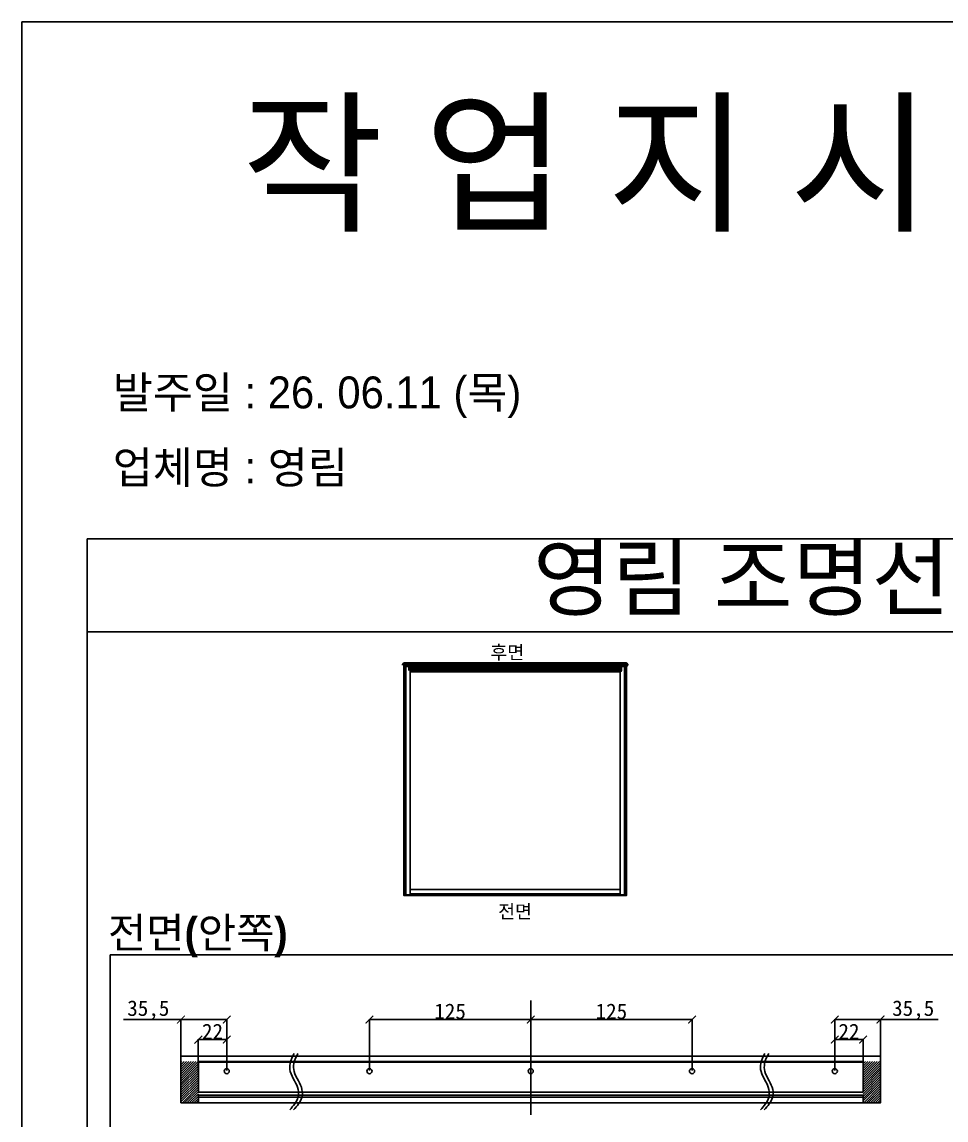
# Model space of a CAD drawing. Header units: millimetres. Extents: x -44117 to 256353, y -2095463 to 65325.
# Drawn here: x 97988 to 99778, y -1013272 to -1011145 of the extents above; entities that cross this region are included whole.
import ezdxf

# ---------------------------------------------------------------- set-up
doc = ezdxf.new("R2010")
doc.units = ezdxf.units.MM
doc.header["$LTSCALE"] = 10
doc.linetypes.add('CENTER', pattern=[50.8, 31.75, -6.35, 6.35, -6.35])
for name, color, linetype in [('! dim', 7, 'Continuous'), ('.', 8, 'Continuous'), ('02 Profile', 3, 'Continuous'), ('DEFAULT', 7, 'Continuous'), ('Steel', 3, 'Continuous'), ('TXT', 4, 'Continuous')]:
    doc.layers.add(name, color=color, linetype=linetype)
doc.layers.add('Layer1', color=7, linetype='Continuous', lineweight=70)
doc.dimstyles.new('ISO-25', dxfattribs={"dimtxt": 2.5, "dimasz": 2.5, "dimexe": 1, "dimexo": 1, "dimtad": 1, "dimtxsty": 'Standard', "dimblk": 'ARCHTICK', "dimcen": 2.5, "dimadec": 0, "dimazin": 0, "dimtfac": 1, "dimtmove": 0, "dimatfit": 3, "dimfxl": 0, "dimarcsym": 0})
pattern_1 = [(45, (83395.8062, -1025783.9028), (-2.24506403, 2.24506403), [])]

# ---------------------------------------------------------------- blocks, each defined once
blk = doc.blocks.new('_ArchTick')
at = {"color": 0, "linetype": 'ByBlock', "const_width": 0.15}
blk.add_lwpolyline([(-0.5, -0.5), (0.5, 0.5)], dxfattribs=at)
blk = doc.blocks.new('*D6935')
at = {"layer": '! dim', "color": 0, "lineweight": -2}
for p, q in [((99562.5, -1013176.4), (99562.5, -1013115.2)), ((99562.5, -1013116.2), (99617.5, -1013116.2)), ((99617.5, -1013176.4), (99617.5, -1013115.2))]:
    blk.add_line(p, q, dxfattribs=at)
at = {"layer": 'Defpoints', "color": 0}
for p in [(99617.5, -1013116.2), (99562.5, -1013177.4), (99617.5, -1013177.4)]:
    blk.add_point(p, dxfattribs=at)
at = {"layer": '! dim', "color": 0, "lineweight": -2, "xscale": 15, "yscale": 15, "zscale": 15, "rotation": 180}
blk.add_blockref('_ArchTick', (99562.5, -1013116.2), dxfattribs=at)
at = {"layer": '! dim', "color": 0, "lineweight": -2, "xscale": 15, "yscale": 15, "zscale": 15}
blk.add_blockref('_ArchTick', (99617.5, -1013116.2), dxfattribs=at)
at = {"layer": '! dim', "color": 0, "insert": (99590, -1013100.5), "char_height": 30, "attachment_point": 5}
blk.add_mtext('22', dxfattribs=at)
blk = doc.blocks.new('*D6936')
at = {"layer": '! dim', "color": 0, "lineweight": -2}
for p, q in [((99562.5, -1013176.4), (99562.5, -1013076.4)), ((99562.5, -1013077.4), (99651.2, -1013077.4)), ((99651.2, -1013176.4), (99651.2, -1013076.4)), ((99651.2, -1013077.4), (99762.5, -1013077.4))]:
    blk.add_line(p, q, dxfattribs=at)
at = {"layer": 'Defpoints', "color": 0}
for p in [(99651.2, -1013077.4), (99562.5, -1013177.4), (99651.2, -1013177.4)]:
    blk.add_point(p, dxfattribs=at)
at = {"layer": '! dim', "color": 0, "lineweight": -2, "xscale": 15, "yscale": 15, "zscale": 15, "rotation": 180}
blk.add_blockref('_ArchTick', (99562.5, -1013077.4), dxfattribs=at)
at = {"layer": '! dim', "color": 0, "lineweight": -2, "xscale": 15, "yscale": 15, "zscale": 15}
blk.add_blockref('_ArchTick', (99651.2, -1013077.4), dxfattribs=at)
at = {"layer": '! dim', "color": 0, "insert": (99714.4, -1013059.2), "char_height": 30, "attachment_point": 5}
blk.add_mtext('35,5', dxfattribs=at)
blk = doc.blocks.new('*D6937')
at = {"layer": '! dim', "color": 0, "lineweight": -2}
for p, q in [((98973.4, -1013176.4), (98973.4, -1013076.4)), ((99285.9, -1013077.4), (98973.4, -1013077.4)), ((99285.9, -1013176.4), (99285.9, -1013076.4))]:
    blk.add_line(p, q, dxfattribs=at)
at = {"layer": 'Defpoints', "color": 0}
for p in [(98973.4, -1013077.4), (98973.4, -1013177.4), (99285.9, -1013177.4)]:
    blk.add_point(p, dxfattribs=at)
at = {"layer": '! dim', "color": 0, "lineweight": -2, "xscale": 15, "yscale": 15, "zscale": 15, "rotation": 180}
blk.add_blockref('_ArchTick', (98973.4, -1013077.4), dxfattribs=at)
at = {"layer": '! dim', "color": 0, "lineweight": -2, "xscale": 15, "yscale": 15, "zscale": 15}
blk.add_blockref('_ArchTick', (99285.9, -1013077.4), dxfattribs=at)
at = {"layer": '! dim', "color": 0, "insert": (99129.7, -1013061.7), "char_height": 30, "attachment_point": 5}
blk.add_mtext('125', dxfattribs=at)
blk = doc.blocks.new('*D6938')
at = {"layer": '! dim', "color": 0, "lineweight": -2}
for p, q in [((98329.4, -1013176.4), (98329.4, -1013115.2)), ((98384.4, -1013116.2), (98329.4, -1013116.2)), ((98384.4, -1013176.4), (98384.4, -1013115.2))]:
    blk.add_line(p, q, dxfattribs=at)
at = {"layer": 'Defpoints', "color": 0}
for p in [(98329.4, -1013116.2), (98329.4, -1013177.4), (98384.4, -1013177.4)]:
    blk.add_point(p, dxfattribs=at)
at = {"layer": '! dim', "color": 0, "lineweight": -2, "xscale": 15, "yscale": 15, "zscale": 15, "rotation": 180}
blk.add_blockref('_ArchTick', (98329.4, -1013116.2), dxfattribs=at)
at = {"layer": '! dim', "color": 0, "lineweight": -2, "xscale": 15, "yscale": 15, "zscale": 15}
blk.add_blockref('_ArchTick', (98384.4, -1013116.2), dxfattribs=at)
at = {"layer": '! dim', "color": 0, "insert": (98356.9, -1013100.5), "char_height": 30, "attachment_point": 5}
blk.add_mtext('22', dxfattribs=at)
blk = doc.blocks.new('*D6939')
at = {"layer": '! dim', "color": 0, "lineweight": -2}
for p, q in [((98295.7, -1013077.4), (98184.4, -1013077.4)), ((98295.7, -1013176.4), (98295.7, -1013076.4)), ((98384.4, -1013077.4), (98295.7, -1013077.4)), ((98384.4, -1013176.4), (98384.4, -1013076.4))]:
    blk.add_line(p, q, dxfattribs=at)
at = {"layer": 'Defpoints', "color": 0}
for p in [(98295.7, -1013077.4), (98295.7, -1013177.4), (98384.4, -1013177.4)]:
    blk.add_point(p, dxfattribs=at)
at = {"layer": '! dim', "color": 0, "lineweight": -2, "xscale": 15, "yscale": 15, "zscale": 15, "rotation": 180}
blk.add_blockref('_ArchTick', (98295.7, -1013077.4), dxfattribs=at)
at = {"layer": '! dim', "color": 0, "lineweight": -2, "xscale": 15, "yscale": 15, "zscale": 15}
blk.add_blockref('_ArchTick', (98384.4, -1013077.4), dxfattribs=at)
at = {"layer": '! dim', "color": 0, "insert": (98232.5, -1013059.2), "char_height": 30, "attachment_point": 5}
blk.add_mtext('35,5', dxfattribs=at)
blk = doc.blocks.new('*D6940')
at = {"layer": '! dim', "color": 0, "lineweight": -2}
for p, q in [((98660.9, -1013176.4), (98660.9, -1013076.4)), ((98660.9, -1013077.4), (98973.4, -1013077.4)), ((98973.4, -1013176.4), (98973.4, -1013076.4))]:
    blk.add_line(p, q, dxfattribs=at)
at = {"layer": 'Defpoints', "color": 0}
for p in [(98973.4, -1013077.4), (98660.9, -1013177.4), (98973.4, -1013177.4)]:
    blk.add_point(p, dxfattribs=at)
at = {"layer": '! dim', "color": 0, "lineweight": -2, "xscale": 15, "yscale": 15, "zscale": 15, "rotation": 180}
blk.add_blockref('_ArchTick', (98660.9, -1013077.4), dxfattribs=at)
at = {"layer": '! dim', "color": 0, "lineweight": -2, "xscale": 15, "yscale": 15, "zscale": 15}
blk.add_blockref('_ArchTick', (98973.4, -1013077.4), dxfattribs=at)
at = {"layer": '! dim', "color": 0, "insert": (98817.2, -1013061.7), "char_height": 30, "attachment_point": 5}
blk.add_mtext('125', dxfattribs=at)

msp = doc.modelspace()

# ---------------------------------------------------------------- hatches: boundary and pattern name
at = {"layer": '.'}
h = msp.add_hatch(dxfattribs=at)
h.set_pattern_fill('ANSI31', color=1)
h.set_pattern_definition(pattern_1)
h.paths.add_polyline_path([(98329.41203, -1013158.61292), (98295.66203, -1013158.61292), (98295.66203, -1013238.61329), (98302.33203, -1013238.61329), (98309.04203, -1013238.61329), (98315.79203, -1013238.61329), (98322.58203, -1013238.61329), (98329.41203, -1013238.61329)])
h = msp.add_hatch(dxfattribs=at)
h.set_pattern_fill('ANSI31', color=1)
h.set_pattern_definition(pattern_1)
h.paths.add_polyline_path([(99617.48517, -1013158.61292), (99651.23517, -1013158.61292), (99651.23517, -1013238.61329), (99644.56517, -1013238.61329), (99637.85517, -1013238.61329), (99631.10517, -1013238.61329), (99624.31517, -1013238.61329), (99617.48517, -1013238.61329)])

# ---------------------------------------------------------------- linework, layer by layer
for p, q in [((100890.36579, -1012145.95925), (98113.88911, -1012145.95925)), ((100890.36579, -1012326.24995), (98113.88911, -1012326.24995))]:
    msp.add_line(p, q)
msp.add_lwpolyline([(97987.68562, -1015428.74679), (101016.56928, -1015428.74679), (101016.56928, -1011145.03991), (97987.68562, -1011145.03991)], close=True)
msp.add_lwpolyline([(98113.88911, -1012145.95925), (98113.88911, -1015302.5433), (100890.36579, -1015302.5433), (100890.36579, -1012145.95925)])
at = {"color": 1, "elevation": -0.0648}
msp.add_lwpolyline([(98158.65364, -1012952.26012), (99826.08533, -1012952.26012), (99826.08533, -1013538.199), (98158.65364, -1013538.199)], close=True, dxfattribs=at)
at = {"lineweight": -3}
for points in [[(99617.48517, -1013238.61329), (99624.31517, -1013238.61329), (99631.10517, -1013238.61329), (99637.85517, -1013238.61329), (99644.56517, -1013238.61329), (99651.23517, -1013238.61329), (99651.23517, -1013238.61298), (99651.23517, -1013238.61204), (99651.23517, -1013238.61047), (99651.23517, -1013238.60823), (99651.23517, -1013238.60532), (99651.23517, -1013238.60172), (99651.23517, -1013238.59743), (99651.23517, -1013238.59242), (99651.23517, -1013238.58668), (99651.23517, -1013238.58021), (99651.23517, -1013238.573), (99651.23517, -1013238.56504), (99651.23517, -1013238.55631), (99651.23517, -1013238.54682), (99651.23517, -1013238.53656), (99651.23517, -1013238.52552), (99651.23517, -1013238.51371), (99651.23517, -1013238.50113), (99651.23517, -1013238.48777), (99651.23517, -1013238.47364), (99651.23517, -1013238.45875), (99651.23517, -1013238.44309), (99651.23517, -1013238.42668), (99651.23517, -1013238.40953), (99651.23517, -1013238.39165), (99651.23517, -1013238.37304), (99651.23517, -1013238.35373), (99651.23517, -1013238.33373), (99651.23517, -1013238.31305), (99651.23517, -1013238.29172), (99651.23517, -1013238.26975), (99651.23517, -1013238.24717), (99651.23517, -1013238.224), (99651.23517, -1013238.20025), (99651.23517, -1013238.17596), (99651.23517, -1013238.15116), (99651.23517, -1013238.12586), (99651.23517, -1013238.1001), (99651.23517, -1013238.0739), (99651.23517, -1013238.0473), (99651.23517, -1013238.02032), (99651.23517, -1013237.99299), (99651.23517, -1013237.96534), (99651.23517, -1013237.9374), (99651.23517, -1013237.90921), (99651.23517, -1013237.8808), (99651.23517, -1013237.8234), (99651.23517, -1013237.76547), (99651.23517, -1013237.70723), (99651.23517, -1013237.59074), (99651.23517, -1013237.53291), (99651.23517, -1013237.4756), (99651.23517, -1013237.41901), (99651.23517, -1013237.39103), (99651.23517, -1013237.36329), (99651.23517, -1013219.86329), (99651.23517, -1013202.36329), (99651.23517, -1013184.86329), (99651.23517, -1013167.36329), (99651.23517, -1013149.86329), (99651.23517, -1013149.83554), (99651.23517, -1013149.80756), (99651.23517, -1013149.75097), (99651.23517, -1013149.69367), (99651.23517, -1013149.63583), (99651.23517, -1013149.51934), (99651.23517, -1013149.4611), (99651.23517, -1013149.40317), (99651.23517, -1013149.34578), (99651.23517, -1013149.31736), (99651.23517, -1013149.28917), (99651.23517, -1013149.26123), (99651.23517, -1013149.23359), (99651.23517, -1013149.20626), (99651.23517, -1013149.17927), (99651.23517, -1013149.15267), (99651.23517, -1013149.12647), (99651.23517, -1013149.10071), (99651.23517, -1013149.07541), (99651.23517, -1013149.05061), (99651.23517, -1013149.02632), (99651.23517, -1013149.00258), (99651.23517, -1013148.9794), (99651.23517, -1013148.95682), (99651.23517, -1013148.93485), (99651.23517, -1013148.91352), (99651.23517, -1013148.89284), (99651.23517, -1013148.87284), (99651.23517, -1013148.85353), (99651.23517, -1013148.83493), (99651.23517, -1013148.81704), (99651.23517, -1013148.79989), (99651.23517, -1013148.78348), (99651.23517, -1013148.76783), (99651.23517, -1013148.75293), (99651.23517, -1013148.7388), (99651.23517, -1013148.72544), (99651.23517, -1013148.71286), (99651.23517, -1013148.70105), (99651.23517, -1013148.69002), (99651.23517, -1013148.67976), (99651.23517, -1013148.67026), (99651.23517, -1013148.66154), (99651.23517, -1013148.65357), (99651.23517, -1013148.64636), (99651.23517, -1013148.63989), (99651.23517, -1013148.63415), (99651.23517, -1013148.62915), (99651.23517, -1013148.62485), (99651.23517, -1013148.62125), (99651.23517, -1013148.61834), (99651.23517, -1013148.61611), (99651.23517, -1013148.61453), (99651.23517, -1013148.61359), (99651.23517, -1013148.61329), (99644.56517, -1013148.61329), (99637.85517, -1013148.61329), (99631.10517, -1013148.61329), (99624.31517, -1013148.61329), (99617.48517, -1013148.61329), (99591.07559, -1013148.61329), (99564.626, -1013148.61329), (99538.13642, -1013148.61329), (99511.60683, -1013148.61329), (98973.4486, -1013148.61329), (98435.29037, -1013148.61329), (98408.76079, -1013148.61329), (98382.2712, -1013148.61329), (98355.82162, -1013148.61329), (98329.41203, -1013148.61329), (98322.58203, -1013148.61329), (98315.79203, -1013148.61329), (98309.04203, -1013148.61329), (98302.33203, -1013148.61329), (98295.66203, -1013148.61329), (98295.66203, -1013148.61359), (98295.66203, -1013148.61453), (98295.66203, -1013148.61611), (98295.66203, -1013148.61834), (98295.66203, -1013148.62125), (98295.66203, -1013148.62485), (98295.66203, -1013148.62915), (98295.66203, -1013148.63415), (98295.66203, -1013148.63989), (98295.66203, -1013148.64636), (98295.66203, -1013148.65357), (98295.66203, -1013148.66154), (98295.66203, -1013148.67026), (98295.66203, -1013148.67976), (98295.66203, -1013148.69002), (98295.66203, -1013148.70105), (98295.66203, -1013148.71286), (98295.66203, -1013148.72544), (98295.66203, -1013148.7388), (98295.66203, -1013148.75293), (98295.66203, -1013148.76783), (98295.66203, -1013148.78348), (98295.66203, -1013148.79989), (98295.66203, -1013148.81704), (98295.66203, -1013148.83493), (98295.66203, -1013148.85353), (98295.66203, -1013148.87284), (98295.66203, -1013148.89284), (98295.66203, -1013148.91352), (98295.66203, -1013148.93485), (98295.66203, -1013148.95682), (98295.66203, -1013148.9794), (98295.66203, -1013149.00258), (98295.66203, -1013149.02632), (98295.66203, -1013149.05061), (98295.66203, -1013149.07541), (98295.66203, -1013149.10071), (98295.66203, -1013149.12647), (98295.66203, -1013149.15267), (98295.66203, -1013149.17927), (98295.66203, -1013149.20626), (98295.66203, -1013149.23359), (98295.66203, -1013149.26123), (98295.66203, -1013149.28917), (98295.66203, -1013149.31736), (98295.66203, -1013149.34578), (98295.66203, -1013149.40317), (98295.66203, -1013149.4611), (98295.66203, -1013149.51934), (98295.66203, -1013149.63583), (98295.66203, -1013149.69367), (98295.66203, -1013149.75097), (98295.66203, -1013149.80756), (98295.66203, -1013149.83554), (98295.66203, -1013149.86329), (98295.66203, -1013167.36329), (98295.66203, -1013184.86329), (98295.66203, -1013202.36329), (98295.66203, -1013219.86329), (98295.66203, -1013237.36329), (98295.66203, -1013237.39103), (98295.66203, -1013237.41901), (98295.66203, -1013237.4756), (98295.66203, -1013237.53291), (98295.66203, -1013237.59074), (98295.66203, -1013237.70723), (98295.66203, -1013237.76547), (98295.66203, -1013237.8234), (98295.66203, -1013237.8808), (98295.66203, -1013237.90921), (98295.66203, -1013237.9374), (98295.66203, -1013237.96534), (98295.66203, -1013237.99299), (98295.66203, -1013238.02032), (98295.66203, -1013238.0473), (98295.66203, -1013238.0739), (98295.66203, -1013238.1001), (98295.66203, -1013238.12586), (98295.66203, -1013238.15116), (98295.66203, -1013238.17596), (98295.66203, -1013238.20025), (98295.66203, -1013238.224), (98295.66203, -1013238.24717), (98295.66203, -1013238.26975), (98295.66203, -1013238.29172), (98295.66203, -1013238.31305), (98295.66203, -1013238.33373), (98295.66203, -1013238.35373), (98295.66203, -1013238.37304), (98295.66203, -1013238.39165), (98295.66203, -1013238.40953), (98295.66203, -1013238.42668), (98295.66203, -1013238.44309), (98295.66203, -1013238.45875), (98295.66203, -1013238.47364), (98295.66203, -1013238.48777), (98295.66203, -1013238.50113), (98295.66203, -1013238.51371), (98295.66203, -1013238.52552), (98295.66203, -1013238.53656), (98295.66203, -1013238.54682), (98295.66203, -1013238.55631), (98295.66203, -1013238.56504), (98295.66203, -1013238.573), (98295.66203, -1013238.58021), (98295.66203, -1013238.58668), (98295.66203, -1013238.59242), (98295.66203, -1013238.59743), (98295.66203, -1013238.60172), (98295.66203, -1013238.60532), (98295.66203, -1013238.60823), (98295.66203, -1013238.61047), (98295.66203, -1013238.61204), (98295.66203, -1013238.61298), (98295.66203, -1013238.61329), (98302.33203, -1013238.61329), (98309.04203, -1013238.61329), (98315.79203, -1013238.61329), (98322.58203, -1013238.61329), (98329.41203, -1013238.61329), (98329.41203, -1013238.61305), (98329.41203, -1013238.61234), (98329.41203, -1013238.61115), (98329.41203, -1013238.60948), (98329.41203, -1013238.60732), (98329.41203, -1013238.60605), (98329.41203, -1013238.60466), (98329.41203, -1013238.60315), (98329.41203, -1013238.60151), (98329.41203, -1013238.59975), (98329.41203, -1013238.59786), (98329.41203, -1013238.59585), (98329.41203, -1013238.59371), (98329.41203, -1013238.59145), (98329.41203, -1013238.58907), (98329.41203, -1013238.58656), (98329.41203, -1013238.58393), (98329.41203, -1013238.5783), (98329.41203, -1013238.57217), (98329.41203, -1013238.56557), (98329.41203, -1013238.55848), (98329.41203, -1013238.55091), (98329.41203, -1013238.54289), (98329.41203, -1013238.5344), (98329.41203, -1013238.52547), (98329.41203, -1013238.51609), (98329.41203, -1013238.50629), (98329.41203, -1013238.49608), (98329.41203, -1013238.48546), (98329.41203, -1013238.47446), (98329.41203, -1013238.46307), (98329.41203, -1013238.45133), (98329.41203, -1013238.43924), (98329.41203, -1013238.42682), (98329.41203, -1013238.41409), (98329.41203, -1013238.40106), (98329.41203, -1013238.38775), (98329.41203, -1013238.37417), (98329.41203, -1013237.44149), (98329.41203, -1013236.5088), (98329.41203, -1013235.57611), (98329.41203, -1013234.64342), (98329.41203, -1013233.71073), (98329.41203, -1013233.69855), (98329.41203, -1013233.68602), (98329.41203, -1013233.67314), (98329.41203, -1013233.65991), (98329.41203, -1013233.64634), (98329.41203, -1013233.63242), (98329.41203, -1013233.61817), (98329.41203, -1013233.60359), (98329.41203, -1013233.58869), (98329.41203, -1013233.57347), (98329.41203, -1013233.55793), (98329.41203, -1013233.5421), (98329.41203, -1013233.52597), (98329.41203, -1013233.50955), (98329.41203, -1013233.49287), (98329.41203, -1013233.47591), (98329.41203, -1013233.45871), (98329.41203, -1013233.44127), (98329.41203, -1013233.42361), (98329.41203, -1013233.40573), (98329.41203, -1013233.38766), (98329.41203, -1013233.3694), (98329.41203, -1013233.33241), (98329.41203, -1013233.2949), (98329.41203, -1013233.25699), (98329.41203, -1013233.18058), (98329.41203, -1013233.14237), (98329.41203, -1013233.10437), (98329.41203, -1013233.06671), (98329.41203, -1013233.02954), (98329.41203, -1013233.01118), (98329.41203, -1013232.99299), (98329.41203, -1013232.97499), (98329.41203, -1013232.95719), (98329.41203, -1013232.93961), (98329.41203, -1013232.92227), (98329.41203, -1013232.90517), (98329.41203, -1013232.88832), (98329.41203, -1013232.87175), (98329.41203, -1013232.85546), (98329.41203, -1013232.83946), (98329.41203, -1013232.82377), (98329.41203, -1013232.80838), (98329.41203, -1013232.79332), (98329.41203, -1013232.77857), (98329.41203, -1013232.76417), (98329.41203, -1013232.7501), (98329.41203, -1013232.73637), (98329.41203, -1013232.72299), (98329.41203, -1013232.70997), (98329.41203, -1013232.6973), (98329.41203, -1013232.68498), (98329.41203, -1013232.67303), (98329.41203, -1013232.66143), (98329.41203, -1013232.43388), (98329.41203, -1013232.20632), (98329.41203, -1013231.97877), (98329.41203, -1013231.75121), (98329.41203, -1013231.52366), (98329.41203, -1013231.50735), (98329.41203, -1013231.49049), (98329.41203, -1013231.4731), (98329.41203, -1013231.45519), (98329.41203, -1013231.4368), (98329.41203, -1013231.41795), (98329.41203, -1013231.39865), (98329.41203, -1013231.37895), (98329.41203, -1013231.35886), (98329.41203, -1013231.33842), (98329.41203, -1013231.31766), (98329.41203, -1013231.2966), (98329.41203, -1013231.27529), (98329.41203, -1013231.25375), (98329.41203, -1013231.23202), (98329.41203, -1013231.21012), (98329.41203, -1013231.08694), (98329.41203, -1013230.9642), (98329.41203, -1013230.903), (98329.41203, -1013230.84193), (98329.41203, -1013230.781), (98329.41203, -1013230.7202), (98329.41203, -1013230.65954), (98329.41203, -1013230.59903), (98329.41203, -1013230.53867), (98329.41203, -1013230.47847), (98329.41203, -1013230.41843), (98329.41203, -1013230.35857), (98329.41203, -1013230.29888), (98329.41203, -1013230.23937), (98329.41203, -1013230.18004), (98329.41203, -1013230.12091), (98329.41203, -1013230.06197), (98329.41203, -1013230.00323), (98329.41203, -1013229.9447), (98329.41203, -1013229.88639), (98329.41203, -1013229.82828), (98329.41203, -1013229.77041), (98329.41203, -1013229.71276), (98329.41203, -1013229.65534), (98329.41203, -1013229.59816), (98329.41203, -1013229.54122), (98329.41203, -1013229.48453), (98329.41203, -1013229.42809), (98329.41203, -1013229.37191), (98329.41203, -1013229.31599), (98329.41203, -1013229.26034), (98329.41203, -1013229.20496), (98329.41203, -1013229.14985), (98329.41203, -1013229.09503), (98329.41203, -1013229.04049), (98329.41203, -1013228.98624), (98329.41203, -1013228.93228), (98329.41203, -1013228.87863), (98329.41203, -1013228.82528), (98329.41203, -1013228.77223), (98329.41203, -1013228.7195), (98329.41203, -1013228.66708), (98329.41203, -1013228.61498), (98329.41203, -1013228.56321), (98329.41203, -1013228.51176), (98329.41203, -1013228.46064), (98329.41203, -1013228.40986), (98329.41203, -1013228.35942), (98329.41203, -1013228.30933), (98329.41203, -1013228.25957), (98329.41203, -1013228.21017), (98329.41203, -1013228.16113), (98329.41203, -1013228.14892), (98329.41203, -1013228.14284), (98329.41203, -1013228.13691), (98329.41203, -1013228.12517), (98329.41203, -1013228.11362), (98329.41203, -1013228.10226), (98329.41203, -1013228.0911), (98329.41203, -1013228.08015), (98329.41203, -1013228.06943), (98329.41203, -1013228.05894), (98329.41203, -1013228.04869), (98329.41203, -1013228.03869), (98329.41203, -1013228.02896), (98329.41203, -1013228.01949), (98329.41203, -1013228.0103), (98329.41203, -1013228.0014), (98329.41203, -1013227.99279), (98329.41203, -1013227.98448), (98329.41203, -1013227.97648), (98329.41203, -1013227.96879), (98329.41203, -1013227.96143), (98329.41203, -1013227.95439), (98329.41203, -1013227.94768), (98329.41203, -1013227.94131), (98329.41203, -1013227.93528), (98329.41203, -1013227.92959), (98329.41203, -1013227.92425), (98329.41203, -1013227.91926), (98329.41203, -1013227.91462), (98329.41203, -1013227.91034), (98329.41203, -1013227.90641), (98329.41203, -1013227.90283), (98329.41203, -1013227.89961), (98329.41203, -1013227.89675), (98329.41203, -1013227.89424), (98329.41203, -1013227.89208), (98329.41203, -1013227.89028), (98329.41203, -1013227.88882), (98329.41203, -1013227.88771), (98329.41203, -1013227.88694), (98329.41203, -1013227.88651)], [(99617.48517, -1013218.20525), (99591.07559, -1013218.20525), (99564.626, -1013218.20525), (99538.13642, -1013218.20525), (99511.60683, -1013218.20525), (98973.4486, -1013218.20525), (98435.29037, -1013218.20525), (98408.76079, -1013218.20525), (98382.2712, -1013218.20525), (98355.82162, -1013218.20525), (98329.41203, -1013218.20525), (98329.41203, -1013218.20518), (98329.41203, -1013218.20498), (98329.41203, -1013218.20464), (98329.41203, -1013218.20416), (98329.41203, -1013218.20355), (98329.41203, -1013218.2028), (98329.41203, -1013218.20192), (98329.41203, -1013218.2009), (98329.41203, -1013218.19975), (98329.41203, -1013218.19846), (98329.41203, -1013218.19704), (98329.41203, -1013218.19549), (98329.41203, -1013218.19381), (98329.41203, -1013218.19199), (98329.41203, -1013218.19004), (98329.41203, -1013218.18797), (98329.41203, -1013218.18576), (98329.41203, -1013218.18343), (98329.41203, -1013218.18097), (98329.41203, -1013218.17838), (98329.41203, -1013218.17567), (98329.41203, -1013218.17284), (98329.41203, -1013218.16989), (98329.41203, -1013218.16681), (98329.41203, -1013218.16362), (98329.41203, -1013218.16031), (98329.41203, -1013218.15688), (98329.41203, -1013218.15334), (98329.41203, -1013218.14593), (98329.41203, -1013218.13807), (98329.41203, -1013218.1298), (98329.41203, -1013218.12112), (98329.41203, -1013218.11205), (98329.41203, -1013218.1026), (98329.41203, -1013218.0928), (98329.41203, -1013218.08265), (98329.41203, -1013218.07218), (98329.41203, -1013218.06139), (98329.41203, -1013218.05032), (98329.41203, -1013218.03898), (98329.41203, -1013218.02738), (98329.41203, -1013218.01554), (98329.41203, -1013218.00348), (98329.41203, -1013217.99121), (98329.41203, -1013217.97876), (98329.41203, -1013217.96613), (98329.41203, -1013216.38875), (98329.41203, -1013214.81137), (98329.41203, -1013213.23399), (98329.41203, -1013211.65661), (98329.41203, -1013210.07922), (98329.41203, -1013210.0665), (98329.41203, -1013210.05347), (98329.41203, -1013210.04013), (98329.41203, -1013210.02648), (98329.41203, -1013210.01254), (98329.41203, -1013209.99832), (98329.41203, -1013209.98383), (98329.41203, -1013209.96907), (98329.41203, -1013209.95405), (98329.41203, -1013209.9388), (98329.41203, -1013209.92331), (98329.41203, -1013209.9076), (98329.41203, -1013209.89168), (98329.41203, -1013209.87557), (98329.41203, -1013209.85928), (98329.41203, -1013209.84282), (98329.41203, -1013209.80946), (98329.41203, -1013209.77559), (98329.41203, -1013209.74133), (98329.41203, -1013209.7068), (98329.41203, -1013209.63741), (98329.41203, -1013209.60278), (98329.41203, -1013209.56834), (98329.41203, -1013199.87733), (98329.41203, -1013190.18632), (98329.41203, -1013180.49531), (98329.41203, -1013170.8043), (98329.41203, -1013161.11329), (98329.41203, -1013161.08554), (98329.41203, -1013161.05756), (98329.41203, -1013161.00097), (98329.41203, -1013160.94367), (98329.41203, -1013160.88583), (98329.41203, -1013160.76934), (98329.41203, -1013160.7111), (98329.41203, -1013160.65317), (98329.41203, -1013160.59578), (98329.41203, -1013160.56736), (98329.41203, -1013160.53917), (98329.41203, -1013160.51123), (98329.41203, -1013160.48359), (98329.41203, -1013160.45626), (98329.41203, -1013160.42927), (98329.41203, -1013160.40267), (98329.41203, -1013160.37647), (98329.41203, -1013160.35071), (98329.41203, -1013160.32541), (98329.41203, -1013160.30061), (98329.41203, -1013160.27632), (98329.41203, -1013160.25258), (98329.41203, -1013160.2294), (98329.41203, -1013160.20682), (98329.41203, -1013160.18485), (98329.41203, -1013160.16352), (98329.41203, -1013160.14284), (98329.41203, -1013160.12284), (98329.41203, -1013160.10353), (98329.41203, -1013160.08493), (98329.41203, -1013160.06704), (98329.41203, -1013160.04989), (98329.41203, -1013160.03348), (98329.41203, -1013160.01783), (98329.41203, -1013160.00293), (98329.41203, -1013159.9888), (98329.41203, -1013159.97544), (98329.41203, -1013159.96286), (98329.41203, -1013159.95105), (98329.41203, -1013159.94002), (98329.41203, -1013159.92976), (98329.41203, -1013159.92026), (98329.41203, -1013159.91154), (98329.41203, -1013159.90357), (98329.41203, -1013159.89636), (98329.41203, -1013159.88989), (98329.41203, -1013159.88415), (98329.41203, -1013159.87915), (98329.41203, -1013159.87485), (98329.41203, -1013159.87125), (98329.41203, -1013159.86834), (98329.41203, -1013159.86611), (98329.41203, -1013159.86453), (98329.41203, -1013159.86359), (98329.41203, -1013159.86329), (98329.41203, -1013159.76329), (98329.41203, -1013159.66329), (98329.41203, -1013159.56329), (98329.41203, -1013159.46329), (98329.41203, -1013159.36329), (98329.41203, -1013159.34664), (98329.41203, -1013159.32985), (98329.41203, -1013159.2959), (98329.41203, -1013159.26151), (98329.41203, -1013159.22681), (98329.41203, -1013159.15692), (98329.41203, -1013159.12197), (98329.41203, -1013159.08722), (98329.41203, -1013159.05278), (98329.41203, -1013159.03573), (98329.41203, -1013159.01882), (98329.41203, -1013159.00205), (98329.41203, -1013158.98547), (98329.41203, -1013158.96907), (98329.41203, -1013158.95288), (98329.41203, -1013158.93692), (98329.41203, -1013158.9212), (98329.41203, -1013158.90574), (98329.41203, -1013158.89056), (98329.41203, -1013158.87568), (98329.41203, -1013158.86111), (98329.41203, -1013158.84686), (98329.41203, -1013158.83296), (98329.41203, -1013158.81941), (98329.41203, -1013158.80623), (98329.41203, -1013158.79343), (98329.41203, -1013158.78102), (98329.41203, -1013158.76902), (98329.41203, -1013158.75743), (98329.41203, -1013158.74627), (98329.41203, -1013158.73554), (98329.41203, -1013158.72525), (98329.41203, -1013158.7154), (98329.41203, -1013158.70601), (98329.41203, -1013158.69707), (98329.41203, -1013158.6886), (98329.41203, -1013158.68058), (98329.41203, -1013158.67303), (98329.41203, -1013158.66595), (98329.41203, -1013158.65932), (98329.41203, -1013158.65317), (98329.41203, -1013158.64747), (98329.41203, -1013158.64224), (98329.41203, -1013158.63746), (98329.41203, -1013158.63313), (98329.41203, -1013158.62925), (98329.41203, -1013158.62581), (98329.41203, -1013158.6228), (98329.41203, -1013158.62022), (98329.41203, -1013158.61807), (98329.41203, -1013158.61632), (98329.41203, -1013158.61498), (98329.41203, -1013158.61403), (98329.41203, -1013158.61347), (98329.41203, -1013158.61329), (98355.82162, -1013158.61329), (98382.2712, -1013158.61329), (98408.76079, -1013158.61329), (98435.29037, -1013158.61329), (98973.4486, -1013158.61329), (99511.60683, -1013158.61329), (99538.13642, -1013158.61329), (99564.626, -1013158.61329), (99591.07559, -1013158.61329), (99617.48517, -1013158.61329), (99617.48517, -1013158.61347), (99617.48517, -1013158.61403), (99617.48517, -1013158.61498), (99617.48517, -1013158.61632), (99617.48517, -1013158.61807), (99617.48517, -1013158.62022), (99617.48517, -1013158.6228), (99617.48517, -1013158.62581), (99617.48517, -1013158.62925), (99617.48517, -1013158.63313), (99617.48517, -1013158.63746), (99617.48517, -1013158.64224), (99617.48517, -1013158.64747), (99617.48517, -1013158.65317), (99617.48517, -1013158.65932), (99617.48517, -1013158.66595), (99617.48517, -1013158.67303), (99617.48517, -1013158.68058), (99617.48517, -1013158.6886), (99617.48517, -1013158.69707), (99617.48517, -1013158.70601), (99617.48517, -1013158.7154), (99617.48517, -1013158.72525), (99617.48517, -1013158.73554), (99617.48517, -1013158.74627), (99617.48517, -1013158.75743), (99617.48517, -1013158.76902), (99617.48517, -1013158.78102), (99617.48517, -1013158.79343), (99617.48517, -1013158.80623), (99617.48517, -1013158.81941), (99617.48517, -1013158.83296), (99617.48517, -1013158.84686), (99617.48517, -1013158.86111), (99617.48517, -1013158.87568), (99617.48517, -1013158.89056), (99617.48517, -1013158.90574), (99617.48517, -1013158.9212), (99617.48517, -1013158.93692), (99617.48517, -1013158.95288), (99617.48517, -1013158.96907), (99617.48517, -1013158.98547), (99617.48517, -1013159.00205), (99617.48517, -1013159.01882), (99617.48517, -1013159.03573), (99617.48517, -1013159.05278), (99617.48517, -1013159.08722), (99617.48517, -1013159.12197), (99617.48517, -1013159.15692), (99617.48517, -1013159.22681), (99617.48517, -1013159.26151), (99617.48517, -1013159.2959), (99617.48517, -1013159.32985), (99617.48517, -1013159.34664), (99617.48517, -1013159.36329), (99617.48517, -1013159.46329), (99617.48517, -1013159.56329), (99617.48517, -1013159.66329), (99617.48517, -1013159.76329), (99617.48517, -1013159.86329)], [(98329.41203, -1013159.86329), (98355.82162, -1013159.86329), (98382.2712, -1013159.86329), (98408.76079, -1013159.86329), (98435.29037, -1013159.86329), (98973.4486, -1013159.86329), (99511.60683, -1013159.86329), (99538.13642, -1013159.86329), (99564.626, -1013159.86329), (99591.07559, -1013159.86329), (99617.48517, -1013159.86329), (99617.48517, -1013159.86359), (99617.48517, -1013159.86453), (99617.48517, -1013159.86611), (99617.48517, -1013159.86834), (99617.48517, -1013159.87125), (99617.48517, -1013159.87485), (99617.48517, -1013159.87915), (99617.48517, -1013159.88415), (99617.48517, -1013159.88989), (99617.48517, -1013159.89636), (99617.48517, -1013159.90357), (99617.48517, -1013159.91154), (99617.48517, -1013159.92026), (99617.48517, -1013159.92976), (99617.48517, -1013159.94002), (99617.48517, -1013159.95105), (99617.48517, -1013159.96286), (99617.48517, -1013159.97544), (99617.48517, -1013159.9888), (99617.48517, -1013160.00293), (99617.48517, -1013160.01783), (99617.48517, -1013160.03348), (99617.48517, -1013160.04989), (99617.48517, -1013160.06704), (99617.48517, -1013160.08493), (99617.48517, -1013160.10353), (99617.48517, -1013160.12284), (99617.48517, -1013160.14284), (99617.48517, -1013160.16352), (99617.48517, -1013160.18485), (99617.48517, -1013160.20682), (99617.48517, -1013160.2294), (99617.48517, -1013160.25258), (99617.48517, -1013160.27632), (99617.48517, -1013160.30061), (99617.48517, -1013160.32541), (99617.48517, -1013160.35071), (99617.48517, -1013160.37647), (99617.48517, -1013160.40267), (99617.48517, -1013160.42927), (99617.48517, -1013160.45626), (99617.48517, -1013160.48359), (99617.48517, -1013160.51123), (99617.48517, -1013160.53917), (99617.48517, -1013160.56736), (99617.48517, -1013160.59578), (99617.48517, -1013160.65317), (99617.48517, -1013160.7111), (99617.48517, -1013160.76934), (99617.48517, -1013160.88583), (99617.48517, -1013160.94367), (99617.48517, -1013161.00097), (99617.48517, -1013161.05756), (99617.48517, -1013161.08554), (99617.48517, -1013161.11329), (99617.48517, -1013170.8043), (99617.48517, -1013180.49531), (99617.48517, -1013190.18632), (99617.48517, -1013199.87733), (99617.48517, -1013209.56834), (99617.48517, -1013209.60278), (99617.48517, -1013209.63741), (99617.48517, -1013209.7068), (99617.48517, -1013209.74133), (99617.48517, -1013209.77559), (99617.48517, -1013209.80946), (99617.48517, -1013209.84282), (99617.48517, -1013209.85928), (99617.48517, -1013209.87557), (99617.48517, -1013209.89168), (99617.48517, -1013209.9076), (99617.48517, -1013209.92331), (99617.48517, -1013209.9388), (99617.48517, -1013209.95405), (99617.48517, -1013209.96907), (99617.48517, -1013209.98383), (99617.48517, -1013209.99832), (99617.48517, -1013210.01254), (99617.48517, -1013210.02648), (99617.48517, -1013210.04013), (99617.48517, -1013210.05347), (99617.48517, -1013210.0665), (99617.48517, -1013210.07922), (99617.48517, -1013211.65661), (99617.48517, -1013213.23399), (99617.48517, -1013214.81137), (99617.48517, -1013216.38875), (99617.48517, -1013217.96613), (99617.48517, -1013217.97876), (99617.48517, -1013217.99121), (99617.48517, -1013218.00348), (99617.48517, -1013218.01554), (99617.48517, -1013218.02738), (99617.48517, -1013218.03898), (99617.48517, -1013218.05032), (99617.48517, -1013218.06139), (99617.48517, -1013218.07218), (99617.48517, -1013218.08265), (99617.48517, -1013218.0928), (99617.48517, -1013218.1026), (99617.48517, -1013218.11205), (99617.48517, -1013218.12112), (99617.48517, -1013218.1298), (99617.48517, -1013218.13807), (99617.48517, -1013218.14593), (99617.48517, -1013218.15334), (99617.48517, -1013218.15688), (99617.48517, -1013218.16031), (99617.48517, -1013218.16362), (99617.48517, -1013218.16681), (99617.48517, -1013218.16989), (99617.48517, -1013218.17284), (99617.48517, -1013218.17567), (99617.48517, -1013218.17838), (99617.48517, -1013218.18097), (99617.48517, -1013218.18343), (99617.48517, -1013218.18576), (99617.48517, -1013218.18797), (99617.48517, -1013218.19004), (99617.48517, -1013218.19199), (99617.48517, -1013218.19381), (99617.48517, -1013218.19549), (99617.48517, -1013218.19704), (99617.48517, -1013218.19846), (99617.48517, -1013218.19975), (99617.48517, -1013218.2009), (99617.48517, -1013218.20192), (99617.48517, -1013218.2028), (99617.48517, -1013218.20355), (99617.48517, -1013218.20416), (99617.48517, -1013218.20464), (99617.48517, -1013218.20498), (99617.48517, -1013218.20518), (99617.48517, -1013218.20525)], [(98329.41203, -1013227.54932), (98329.41203, -1013227.61676), (98329.41203, -1013227.6842), (98329.41203, -1013227.75163), (98329.41203, -1013227.81907), (98329.41203, -1013227.88651), (98329.41203, -1013227.8193), (98329.41203, -1013227.75209), (98329.41203, -1013227.68488), (98329.41203, -1013227.61767), (98329.41203, -1013227.55046), (98329.41203, -1013227.53897), (98329.41203, -1013227.52711), (98329.41203, -1013227.51488), (98329.41203, -1013227.50228), (98329.41203, -1013227.48932), (98329.41203, -1013227.47598), (98329.41203, -1013227.46229), (98329.41203, -1013227.44823), (98329.41203, -1013227.43382), (98329.41203, -1013227.41907), (98329.41203, -1013227.40398), (98329.41203, -1013227.38855), (98329.41203, -1013227.37279), (98329.41203, -1013227.35672), (98329.41203, -1013227.34034), (98329.41203, -1013227.32367), (98329.41203, -1013227.30671), (98329.41203, -1013227.28948), (98329.41203, -1013227.27199), (98329.41203, -1013227.25426), (98329.41203, -1013227.23629), (98329.41203, -1013227.21811), (98329.41203, -1013227.19972), (98329.41203, -1013227.18116), (98329.41203, -1013227.14354), (98329.41203, -1013227.10539), (98329.41203, -1013227.06687), (98329.41203, -1013227.02812), (98329.41203, -1013226.95057), (98329.41203, -1013226.91208), (98329.41203, -1013226.87398), (98329.41203, -1013226.85512), (98329.41203, -1013226.83641), (98329.41203, -1013226.81787), (98329.41203, -1013226.79952), (98329.41203, -1013226.78137), (98329.41203, -1013226.76343), (98329.41203, -1013226.74573), (98329.41203, -1013226.72827), (98329.41203, -1013226.71106), (98329.41203, -1013226.69413), (98329.41203, -1013226.67748), (98329.41203, -1013226.66112), (98329.41203, -1013226.64507), (98329.41203, -1013226.62932), (98329.41203, -1013226.6139), (98329.41203, -1013226.5988), (98329.41203, -1013226.58403), (98329.41203, -1013226.56961), (98329.41203, -1013226.55553), (98329.41203, -1013226.5418), (98329.41203, -1013226.52843), (98329.41203, -1013226.51541), (98329.41203, -1013226.50275), (98329.41203, -1013226.49045), (98329.41203, -1013226.20823), (98329.41203, -1013225.92601), (98329.41203, -1013225.64379), (98329.41203, -1013225.36157), (98329.41203, -1013225.07935), (98329.41203, -1013225.06663), (98329.41203, -1013225.05359), (98329.41203, -1013225.04023), (98329.41203, -1013225.02658), (98329.41203, -1013225.01263), (98329.41203, -1013224.9984), (98329.41203, -1013224.98389), (98329.41203, -1013224.96912), (98329.41203, -1013224.95409), (98329.41203, -1013224.93882), (98329.41203, -1013224.92331), (98329.41203, -1013224.90759), (98329.41203, -1013224.89165), (98329.41203, -1013224.87552), (98329.41203, -1013224.85921), (98329.41203, -1013224.84273), (98329.41203, -1013224.80932), (98329.41203, -1013224.7754), (98329.41203, -1013224.7411), (98329.41203, -1013224.70652), (98329.41203, -1013224.63703), (98329.41203, -1013224.60234), (98329.41203, -1013224.56785), (98329.41203, -1013224.52694), (98329.41203, -1013224.48603), (98329.41203, -1013224.44511), (98329.41203, -1013224.4042), (98329.41203, -1013224.36329), (98329.41203, -1013224.34664), (98329.41203, -1013224.32985), (98329.41203, -1013224.2959), (98329.41203, -1013224.26151), (98329.41203, -1013224.22681), (98329.41203, -1013224.15692), (98329.41203, -1013224.12197), (98329.41203, -1013224.08722), (98329.41203, -1013224.05278), (98329.41203, -1013224.03573), (98329.41203, -1013224.01882), (98329.41203, -1013224.00205), (98329.41203, -1013223.98547), (98329.41203, -1013223.96907), (98329.41203, -1013223.95288), (98329.41203, -1013223.93692), (98329.41203, -1013223.9212), (98329.41203, -1013223.90574), (98329.41203, -1013223.89056), (98329.41203, -1013223.87568), (98329.41203, -1013223.86111), (98329.41203, -1013223.84686), (98329.41203, -1013223.83296), (98329.41203, -1013223.81941), (98329.41203, -1013223.80623), (98329.41203, -1013223.79343), (98329.41203, -1013223.78102), (98329.41203, -1013223.76902), (98329.41203, -1013223.75743), (98329.41203, -1013223.74627), (98329.41203, -1013223.73554), (98329.41203, -1013223.72525), (98329.41203, -1013223.7154), (98329.41203, -1013223.70601), (98329.41203, -1013223.69707), (98329.41203, -1013223.6886), (98329.41203, -1013223.68058), (98329.41203, -1013223.67303), (98329.41203, -1013223.66595), (98329.41203, -1013223.65932), (98329.41203, -1013223.65317), (98329.41203, -1013223.64747), (98329.41203, -1013223.64224), (98329.41203, -1013223.63746), (98329.41203, -1013223.63313), (98329.41203, -1013223.62925), (98329.41203, -1013223.62581), (98329.41203, -1013223.6228), (98329.41203, -1013223.62022), (98329.41203, -1013223.61807), (98329.41203, -1013223.61632), (98329.41203, -1013223.61498), (98329.41203, -1013223.61403), (98329.41203, -1013223.61347), (98329.41203, -1013223.61329), (98355.82162, -1013223.61329), (98382.2712, -1013223.61329), (98408.76079, -1013223.61329), (98435.29037, -1013223.61329), (98973.4486, -1013223.61329), (99511.60683, -1013223.61329), (99538.13642, -1013223.61329), (99564.626, -1013223.61329), (99591.07559, -1013223.61329), (99617.48517, -1013223.61329), (99617.48517, -1013223.61347), (99617.48517, -1013223.61403), (99617.48517, -1013223.61498), (99617.48517, -1013223.61632), (99617.48517, -1013223.61807), (99617.48517, -1013223.62022), (99617.48517, -1013223.6228), (99617.48517, -1013223.62581), (99617.48517, -1013223.62925), (99617.48517, -1013223.63313), (99617.48517, -1013223.63746), (99617.48517, -1013223.64224), (99617.48517, -1013223.64747), (99617.48517, -1013223.65317), (99617.48517, -1013223.65932), (99617.48517, -1013223.66595), (99617.48517, -1013223.67303), (99617.48517, -1013223.68058), (99617.48517, -1013223.6886), (99617.48517, -1013223.69707), (99617.48517, -1013223.70601), (99617.48517, -1013223.7154), (99617.48517, -1013223.72525), (99617.48517, -1013223.73554), (99617.48517, -1013223.74627), (99617.48517, -1013223.75743), (99617.48517, -1013223.76902), (99617.48517, -1013223.78102), (99617.48517, -1013223.79343), (99617.48517, -1013223.80623), (99617.48517, -1013223.81941), (99617.48517, -1013223.83296), (99617.48517, -1013223.84686), (99617.48517, -1013223.86111), (99617.48517, -1013223.87568), (99617.48517, -1013223.89056), (99617.48517, -1013223.90574), (99617.48517, -1013223.9212), (99617.48517, -1013223.93692), (99617.48517, -1013223.95288), (99617.48517, -1013223.96907), (99617.48517, -1013223.98547), (99617.48517, -1013224.00205), (99617.48517, -1013224.01882), (99617.48517, -1013224.03573), (99617.48517, -1013224.05278), (99617.48517, -1013224.08722), (99617.48517, -1013224.12197), (99617.48517, -1013224.15692), (99617.48517, -1013224.22681), (99617.48517, -1013224.26151), (99617.48517, -1013224.2959), (99617.48517, -1013224.32985), (99617.48517, -1013224.34664), (99617.48517, -1013224.36329), (99617.48517, -1013224.4042), (99617.48517, -1013224.44511), (99617.48517, -1013224.48603), (99617.48517, -1013224.52694), (99617.48517, -1013224.56785), (99617.48517, -1013224.60234), (99617.48517, -1013224.63703), (99617.48517, -1013224.70652), (99617.48517, -1013224.7411), (99617.48517, -1013224.7754), (99617.48517, -1013224.80932), (99617.48517, -1013224.84273), (99617.48517, -1013224.85921), (99617.48517, -1013224.87552), (99617.48517, -1013224.89165), (99617.48517, -1013224.90759), (99617.48517, -1013224.92331), (99617.48517, -1013224.93882), (99617.48517, -1013224.95409), (99617.48517, -1013224.96912), (99617.48517, -1013224.98389), (99617.48517, -1013224.9984), (99617.48517, -1013225.01263), (99617.48517, -1013225.02658), (99617.48517, -1013225.04023), (99617.48517, -1013225.05359), (99617.48517, -1013225.06663), (99617.48517, -1013225.07935), (99617.48517, -1013225.36157), (99617.48517, -1013225.64379), (99617.48517, -1013225.92601), (99617.48517, -1013226.20823), (99617.48517, -1013226.49045), (99617.48517, -1013226.50275), (99617.48517, -1013226.51541), (99617.48517, -1013226.52843), (99617.48517, -1013226.5418), (99617.48517, -1013226.55553), (99617.48517, -1013226.56961), (99617.48517, -1013226.58403), (99617.48517, -1013226.5988), (99617.48517, -1013226.6139), (99617.48517, -1013226.62932), (99617.48517, -1013226.64507), (99617.48517, -1013226.66112), (99617.48517, -1013226.67748), (99617.48517, -1013226.69413), (99617.48517, -1013226.71106), (99617.48517, -1013226.72827), (99617.48517, -1013226.74573), (99617.48517, -1013226.76343), (99617.48517, -1013226.78137), (99617.48517, -1013226.79952), (99617.48517, -1013226.81787), (99617.48517, -1013226.83641), (99617.48517, -1013226.85512), (99617.48517, -1013226.87398), (99617.48517, -1013226.91208), (99617.48517, -1013226.95057), (99617.48517, -1013227.02812), (99617.48517, -1013227.06687), (99617.48517, -1013227.10539), (99617.48517, -1013227.14354), (99617.48517, -1013227.18116), (99617.48517, -1013227.19972), (99617.48517, -1013227.21811), (99617.48517, -1013227.23629), (99617.48517, -1013227.25426), (99617.48517, -1013227.27199), (99617.48517, -1013227.28948), (99617.48517, -1013227.30671), (99617.48517, -1013227.32367), (99617.48517, -1013227.34034), (99617.48517, -1013227.35672), (99617.48517, -1013227.37279), (99617.48517, -1013227.38855), (99617.48517, -1013227.40398), (99617.48517, -1013227.41907), (99617.48517, -1013227.43382), (99617.48517, -1013227.44823), (99617.48517, -1013227.46229), (99617.48517, -1013227.47598), (99617.48517, -1013227.48932), (99617.48517, -1013227.50228), (99617.48517, -1013227.51488), (99617.48517, -1013227.52711), (99617.48517, -1013227.53897), (99617.48517, -1013227.55046), (99617.48517, -1013227.61767), (99617.48517, -1013227.68488), (99617.48517, -1013227.75209), (99617.48517, -1013227.8193), (99617.48517, -1013227.88651), (99617.48517, -1013227.81907), (99617.48517, -1013227.75163), (99617.48517, -1013227.6842), (99617.48517, -1013227.61676), (99617.48517, -1013227.54932)], [(99617.48517, -1013227.8864), (99591.07559, -1013227.8864), (99564.626, -1013227.8864), (99538.13642, -1013227.8864), (99511.60683, -1013227.8864), (98973.4486, -1013227.8864), (98435.29037, -1013227.8864), (98408.76079, -1013227.8864), (98382.2712, -1013227.8864), (98355.82162, -1013227.8864), (98329.41203, -1013227.8864)], [(98329.41203, -1013238.61329), (98355.82162, -1013238.61329), (98382.2712, -1013238.61329), (98408.76079, -1013238.61329), (98435.29037, -1013238.61329), (98973.4486, -1013238.61329), (99511.60683, -1013238.61329), (99538.13642, -1013238.61329), (99564.626, -1013238.61329), (99591.07559, -1013238.61329), (99617.48517, -1013238.61329), (99617.48517, -1013238.61305), (99617.48517, -1013238.61234), (99617.48517, -1013238.61115), (99617.48517, -1013238.60948), (99617.48517, -1013238.60732), (99617.48517, -1013238.60605), (99617.48517, -1013238.60466), (99617.48517, -1013238.60315), (99617.48517, -1013238.60151), (99617.48517, -1013238.59975), (99617.48517, -1013238.59786), (99617.48517, -1013238.59585), (99617.48517, -1013238.59371), (99617.48517, -1013238.59145), (99617.48517, -1013238.58907), (99617.48517, -1013238.58656), (99617.48517, -1013238.58393), (99617.48517, -1013238.5783), (99617.48517, -1013238.57217), (99617.48517, -1013238.56557), (99617.48517, -1013238.55848), (99617.48517, -1013238.55091), (99617.48517, -1013238.54289), (99617.48517, -1013238.5344), (99617.48517, -1013238.52547), (99617.48517, -1013238.51609), (99617.48517, -1013238.50629), (99617.48517, -1013238.49608), (99617.48517, -1013238.48546), (99617.48517, -1013238.47446), (99617.48517, -1013238.46307), (99617.48517, -1013238.45133), (99617.48517, -1013238.43924), (99617.48517, -1013238.42682), (99617.48517, -1013238.41409), (99617.48517, -1013238.40106), (99617.48517, -1013238.38775), (99617.48517, -1013238.37417), (99617.48517, -1013237.44149), (99617.48517, -1013236.5088), (99617.48517, -1013235.57611), (99617.48517, -1013234.64342), (99617.48517, -1013233.71073), (99617.48517, -1013233.69855), (99617.48517, -1013233.68602), (99617.48517, -1013233.67314), (99617.48517, -1013233.65991), (99617.48517, -1013233.64634), (99617.48517, -1013233.63242), (99617.48517, -1013233.61817), (99617.48517, -1013233.60359), (99617.48517, -1013233.58869), (99617.48517, -1013233.57347), (99617.48517, -1013233.55793), (99617.48517, -1013233.5421), (99617.48517, -1013233.52597), (99617.48517, -1013233.50955), (99617.48517, -1013233.49287), (99617.48517, -1013233.47591), (99617.48517, -1013233.45871), (99617.48517, -1013233.44127), (99617.48517, -1013233.42361), (99617.48517, -1013233.40573), (99617.48517, -1013233.38766), (99617.48517, -1013233.3694), (99617.48517, -1013233.33241), (99617.48517, -1013233.2949), (99617.48517, -1013233.25699), (99617.48517, -1013233.18058), (99617.48517, -1013233.14237), (99617.48517, -1013233.10437), (99617.48517, -1013233.06671), (99617.48517, -1013233.02954), (99617.48517, -1013233.01118), (99617.48517, -1013232.99299), (99617.48517, -1013232.97499), (99617.48517, -1013232.95719), (99617.48517, -1013232.93961), (99617.48517, -1013232.92227), (99617.48517, -1013232.90517), (99617.48517, -1013232.88832), (99617.48517, -1013232.87175), (99617.48517, -1013232.85546), (99617.48517, -1013232.83946), (99617.48517, -1013232.82377), (99617.48517, -1013232.80838), (99617.48517, -1013232.79332), (99617.48517, -1013232.77857), (99617.48517, -1013232.76417), (99617.48517, -1013232.7501), (99617.48517, -1013232.73637), (99617.48517, -1013232.72299), (99617.48517, -1013232.70997), (99617.48517, -1013232.6973), (99617.48517, -1013232.68498), (99617.48517, -1013232.67303), (99617.48517, -1013232.66143), (99617.48517, -1013232.43388), (99617.48517, -1013232.20632), (99617.48517, -1013231.97877), (99617.48517, -1013231.75121), (99617.48517, -1013231.52366), (99617.48517, -1013231.50735), (99617.48517, -1013231.49049), (99617.48517, -1013231.4731), (99617.48517, -1013231.45519), (99617.48517, -1013231.4368), (99617.48517, -1013231.41795), (99617.48517, -1013231.39865), (99617.48517, -1013231.37895), (99617.48517, -1013231.35886), (99617.48517, -1013231.33842), (99617.48517, -1013231.31766), (99617.48517, -1013231.2966), (99617.48517, -1013231.27529), (99617.48517, -1013231.25375), (99617.48517, -1013231.23202), (99617.48517, -1013231.21012), (99617.48517, -1013231.08694), (99617.48517, -1013230.9642), (99617.48517, -1013230.903), (99617.48517, -1013230.84193), (99617.48517, -1013230.781), (99617.48517, -1013230.7202), (99617.48517, -1013230.65954), (99617.48517, -1013230.59903), (99617.48517, -1013230.53867), (99617.48517, -1013230.47847), (99617.48517, -1013230.41843), (99617.48517, -1013230.35857), (99617.48517, -1013230.29888), (99617.48517, -1013230.23937), (99617.48517, -1013230.18004), (99617.48517, -1013230.12091), (99617.48517, -1013230.06197), (99617.48517, -1013230.00323), (99617.48517, -1013229.9447), (99617.48517, -1013229.88639), (99617.48517, -1013229.82828), (99617.48517, -1013229.77041), (99617.48517, -1013229.71276), (99617.48517, -1013229.65534), (99617.48517, -1013229.59816), (99617.48517, -1013229.54122), (99617.48517, -1013229.48453), (99617.48517, -1013229.42809), (99617.48517, -1013229.37191), (99617.48517, -1013229.31599), (99617.48517, -1013229.26034), (99617.48517, -1013229.20496), (99617.48517, -1013229.14985), (99617.48517, -1013229.09503), (99617.48517, -1013229.04049), (99617.48517, -1013228.98624), (99617.48517, -1013228.93228), (99617.48517, -1013228.87863), (99617.48517, -1013228.82528), (99617.48517, -1013228.77223), (99617.48517, -1013228.7195), (99617.48517, -1013228.66708), (99617.48517, -1013228.61498), (99617.48517, -1013228.56321), (99617.48517, -1013228.51176), (99617.48517, -1013228.46064), (99617.48517, -1013228.40986), (99617.48517, -1013228.35942), (99617.48517, -1013228.30933), (99617.48517, -1013228.25957), (99617.48517, -1013228.21017), (99617.48517, -1013228.16113), (99617.48517, -1013228.14892), (99617.48517, -1013228.14284), (99617.48517, -1013228.13691), (99617.48517, -1013228.12517), (99617.48517, -1013228.11362), (99617.48517, -1013228.10226), (99617.48517, -1013228.0911), (99617.48517, -1013228.08015), (99617.48517, -1013228.06943), (99617.48517, -1013228.05894), (99617.48517, -1013228.04869), (99617.48517, -1013228.03869), (99617.48517, -1013228.02896), (99617.48517, -1013228.01949), (99617.48517, -1013228.0103), (99617.48517, -1013228.0014), (99617.48517, -1013227.99279), (99617.48517, -1013227.98448), (99617.48517, -1013227.97648), (99617.48517, -1013227.96879), (99617.48517, -1013227.96143), (99617.48517, -1013227.95439), (99617.48517, -1013227.94768), (99617.48517, -1013227.94131), (99617.48517, -1013227.93528), (99617.48517, -1013227.92959), (99617.48517, -1013227.92425), (99617.48517, -1013227.91926), (99617.48517, -1013227.91462), (99617.48517, -1013227.91034), (99617.48517, -1013227.90641), (99617.48517, -1013227.90283), (99617.48517, -1013227.89961), (99617.48517, -1013227.89675), (99617.48517, -1013227.89424), (99617.48517, -1013227.89208), (99617.48517, -1013227.89028), (99617.48517, -1013227.88882), (99617.48517, -1013227.88771), (99617.48517, -1013227.88694), (99617.48517, -1013227.88651)]]:
    msp.add_lwpolyline(points, dxfattribs=at)
for points in [[(98514.97114, -1013143.11188), (98507.14512, -1013162.23412), (98507.55791, -1013177.89356), (98515.84069, -1013196.13254), (98522.79709, -1013212.64718), (98522.49255, -1013228.17884), (98506.49026, -1013252.28887)], [(98522.40674, -1013143.11188), (98514.58073, -1013162.23412), (98514.99351, -1013177.89356), (98523.27629, -1013196.13254), (98530.23269, -1013212.64718), (98529.92815, -1013228.17884), (98513.92586, -1013252.28887)], [(99426.99727, -1013143.11188), (99419.17125, -1013162.23412), (99419.58403, -1013177.89356), (99427.86682, -1013196.13254), (99434.82321, -1013212.64718), (99434.51867, -1013228.17884), (99418.51638, -1013252.28887)], [(99434.43287, -1013143.11188), (99426.60685, -1013162.23412), (99427.01963, -1013177.89356), (99435.30242, -1013196.13254), (99442.25882, -1013212.64718), (99441.95427, -1013228.17884), (99425.95199, -1013252.28887)]]:
    msp.add_spline(points, degree=3)
at = {"layer": '02 Profile', "color": 3}
for p, q in [((98731.33919, -1012390.75903), (98731.33919, -1012835.64567)), ((99155.16096, -1012390.75903), (99155.16096, -1012835.64567))]:
    msp.add_line(p, q, dxfattribs=at)
at = {"layer": '02 Profile', "color": 240, "true_color": 0xed1f24}
msp.add_line((98739.62921, -1012833.62918), (99146.87094, -1012833.62918), dxfattribs=at)
at = {"layer": '02 Profile', "color": 3}
for points in [[(98729.3227, -1012390.75903), (98727.7095, -1012390.75903), (98727.7095, -1012835.64567), (98729.3227, -1012835.64567)], [(98739.62921, -1012390.75903), (98729.3227, -1012390.75903), (98729.3227, -1012835.64567), (98739.62921, -1012835.64567)], [(99146.87094, -1012390.75903), (99157.17746, -1012390.75903), (99157.17746, -1012835.64567), (99146.87094, -1012835.64567)], [(99157.17746, -1012390.75903), (99158.79065, -1012390.75903), (99158.79065, -1012835.64567), (99157.17746, -1012835.64567)]]:
    msp.add_lwpolyline(points, close=True, dxfattribs=at)
at = {"layer": '02 Profile', "color": 240, "true_color": 0xed1f24}
for points in [[(98739.62921, -1012825.33916), (99146.87094, -1012825.33916), (99146.87094, -1012835.64567), (98739.62921, -1012835.64567)], [(98727.7095, -1012835.64567), (99158.79065, -1012835.64567), (99158.79065, -1012837.25886), (98727.7095, -1012837.25886)]]:
    msp.add_lwpolyline(points, close=True, dxfattribs=at)
at = {"layer": 'DEFAULT'}
for centre in [(98384.41203, -1013177.36329), (99562.48517, -1013177.36329)]:
    msp.add_circle(centre, 5, dxfattribs=at)
at = {"layer": 'Layer1'}
msp.add_line((98739.62921, -1012392.77553), (99146.87094, -1012392.77553), dxfattribs=at)
for points in [[(98727.7095, -1012390.75903), (99158.79065, -1012390.75903), (99158.79065, -1012389.14584), (98727.7095, -1012389.14584)], [(98739.62921, -1012401.06555), (99146.87094, -1012401.06555), (99146.87094, -1012390.75903), (98739.62921, -1012390.75903)]]:
    msp.add_lwpolyline(points, close=True, dxfattribs=at)
at = {"layer": 'Steel', "color": 1, "linetype": 'CENTER', "ltscale": 2}
msp.add_line((98973.4486, -1013040.66272), (98973.4486, -1013261.69622), dxfattribs=at)
at = {"layer": 'TXT'}
for centre in [(98660.9486, -1013177.36329), (98973.4486, -1013177.36329), (99285.9486, -1013177.36329)]:
    msp.add_circle(centre, 5, dxfattribs=at)

# ---------------------------------------------------------------- texts
at = {"attachment_point": 1}
for s, width, gutter_width, heights, insert, char_height in [('{\\fGulim|b0|i0|c129|p50;작 업 지 시 서}', 5165.1929222, 19.52182, [-243.39112], (98413.51081, -1011309.2121), 218.6444157), ('\\pt11;{\\fGulim|b0|i0|c129|p50;발주일 : 26. 06.11 (목)}', 5962.7898377, 22.53634, [62.20772], (98163.64438, -1011831.73639), 61.8397079), ('{\\fGulim|b0|i0|c129|p50;업체명 : 영림}', 5962.7898377, 22.53634, [65.108], (98163.64438, -1011977.15197), 61.8397079), ('{\\fGulim|b0|i0|c129|p50;영림 조명선반}', 2879.37046, 10.88257, [-136.00456], (98977.65556, -1012160.37651), 121.8847546), ('{\\f굴림|b1|i0|c129|p50;후면}', 7906.2107072, 101.68087, [-29.05168], (98895.16193, -1012352.98342), 26.1465106), ('{\\f굴림|b1|i0|c129|p50;전면}', 7906.2107072, 101.68087, [-28.22163], (98910.22693, -1012855.21262), 26.1465106), ('{\\f굴림|b1|i0|c129|p50;전면(안쪽)}', 17876.3103929, 229.90519, [-74.05449], (98154.27195, -1012879.60541, -0.1919), 59.1184775)]:
    msp.add_mtext_dynamic_manual_height_columns(s, width=width, gutter_width=gutter_width, heights=heights, dxfattribs=dict(at, insert=insert, char_height=char_height))

# ---------------------------------------------------------------- dimensions: what is measured, and where the dimension line sits
at = {"layer": '! dim'}
for base, p1, p2, picture, middle in [((98295.66203, -1013077.36405), (98384.41203, -1013177.36329), (98295.66203, -1013177.36329), '*D6939', (98232.53703, -1013059.23905)), ((98973.4486, -1013077.36405), (98660.9486, -1013177.36329), (98973.4486, -1013177.36329), '*D6940', (98817.1986, -1013061.73905)), ((98329.41203, -1013116.17226), (98384.41203, -1013177.36329), (98329.41203, -1013177.36329), '*D6938', (98356.91203, -1013100.54726))]:
    dim = msp.add_linear_dim(base=base, p1=p1, p2=p2, angle=180, dimstyle='ISO-25', override={"dimtxt": 30, "dimasz": 15, "dimlfac": 0.4, "dimcen": 10}, dxfattribs=at)
    dim.commit()
    dim.dimension.update_dxf_attribs({"geometry": picture, "text_midpoint": middle})
for base, p1, p2, picture, middle in [((98973.4486, -1013077.36405), (99285.9486, -1013177.36329), (98973.4486, -1013177.36329), '*D6937', (99129.6986, -1013061.73905)), ((99651.23517, -1013077.36405), (99562.48517, -1013177.36329), (99651.23517, -1013177.36329), '*D6936', (99714.36017, -1013059.23905)), ((99617.48517, -1013116.17226), (99562.48517, -1013177.36329), (99617.48517, -1013177.36329), '*D6935', (99589.98517, -1013100.54726))]:
    dim = msp.add_linear_dim(base=base, p1=p1, p2=p2, dimstyle='ISO-25', override={"dimtxt": 30, "dimasz": 15, "dimlfac": 0.4, "dimcen": 10}, dxfattribs=at)
    dim.commit()
    dim.dimension.update_dxf_attribs({"geometry": picture, "text_midpoint": middle})

doc.saveas('drawing.dxf')
